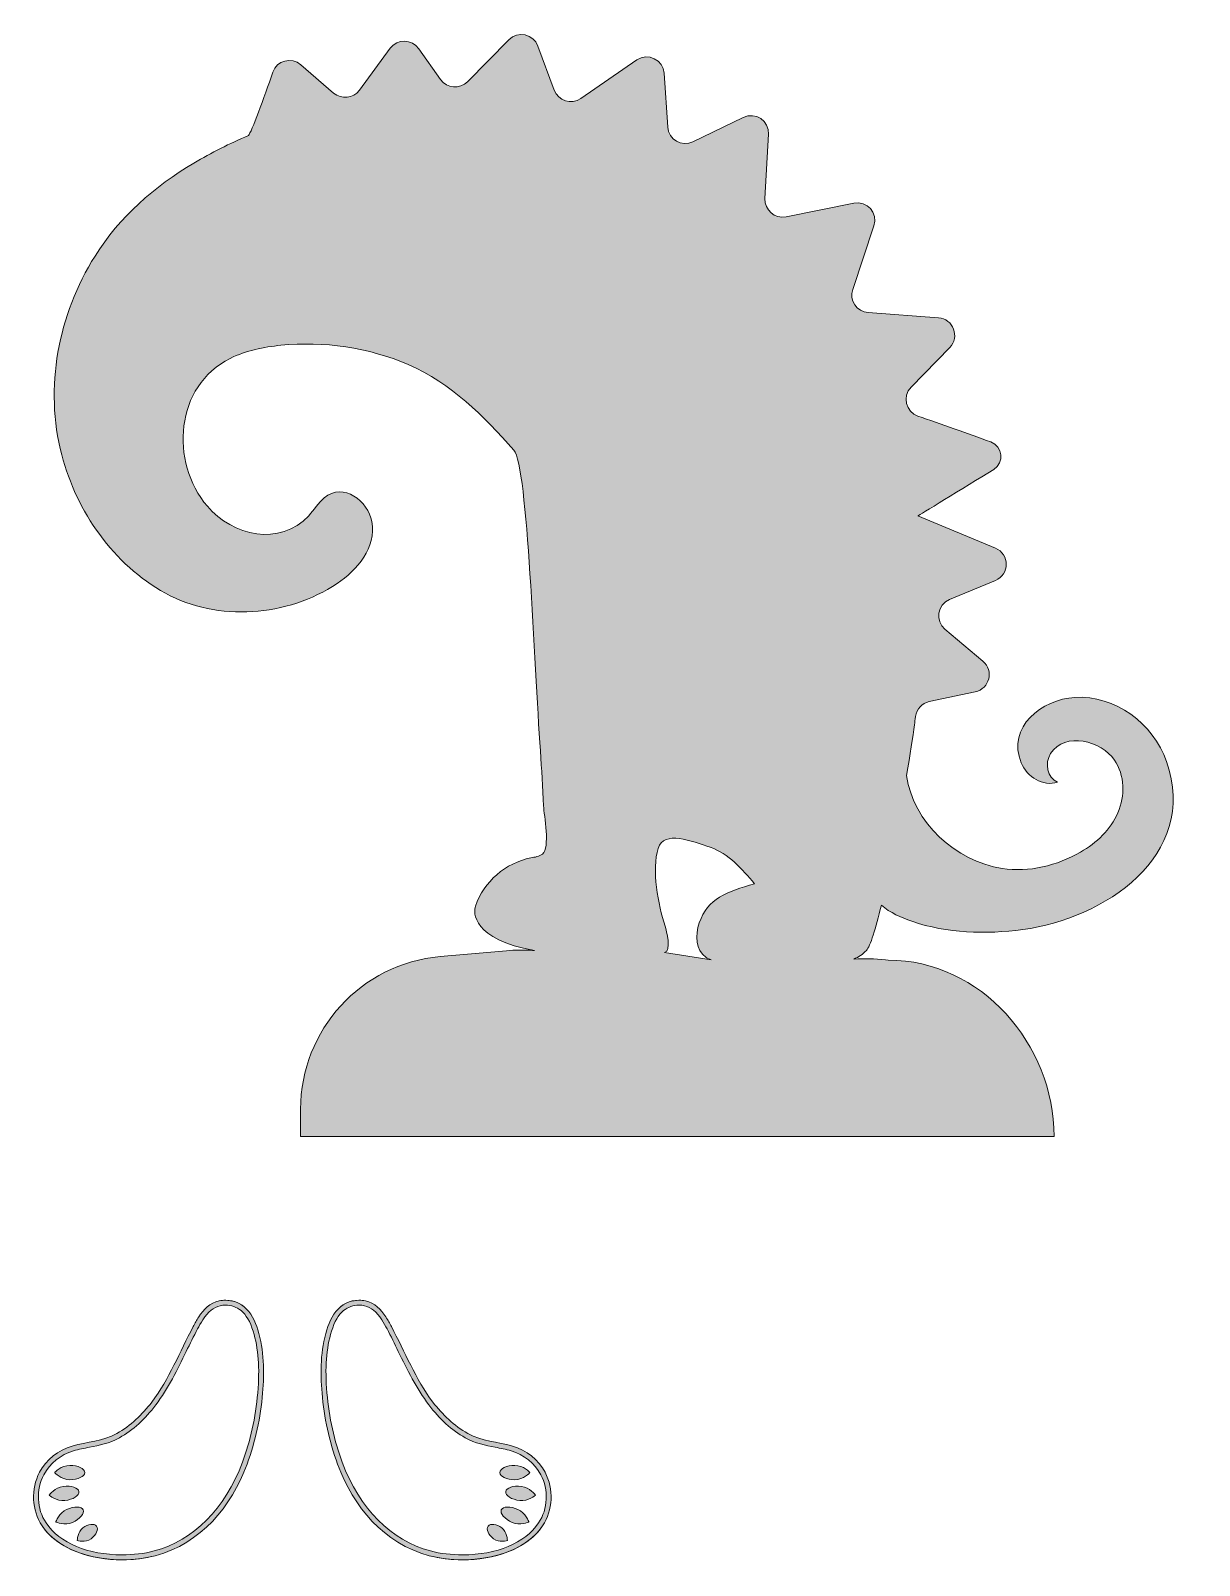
# Model space of a CAD drawing. Header units: millimetres. Extents: x 2 to 255, y -136 to -26.
# Drawn here: x 171.2 to 255.1, y -136.1 to -25.9 of the extents above; entities that cross this region are included whole.
import ezdxf

# ---------------------------------------------------------------- set-up
doc = ezdxf.new("R2010")
doc.units = ezdxf.units.MM
doc.header["$MEASUREMENT"] = 0
for name, color, linetype in [('e_0', 7, 'Continuous'), ('Layer 3', 7, 'Continuous'), ('Layer 4', 7, 'Continuous')]:
    doc.layers.add(name, color=color, linetype=linetype)

# ---------------------------------------------------------------- blocks, each defined once
blk = doc.blocks.new('block 4')
at = {"layer": 'e_0'}
h = blk.add_hatch(color=1, dxfattribs=at)
h.dxf.hatch_style = 2
edge = h.paths.add_edge_path()
edge.add_spline(control_points=[(185.17, -117.1), (185.02, -117.1), (184.87, -117.11), (184.72, -117.15), (184.05, -117.3), (183.6, -117.76), (183.25, -118.3), (183.1, -118.52), (182.98, -118.76), (182.85, -118.99), (181.89, -120.81), (181.12, -122.76), (179.88, -124.41), (179.2, -125.31), (178.36, -126.11), (177.37, -126.67), (176.32, -127.27), (175.26, -127.24), (174.15, -127.58), (173.17, -127.87), (172.3, -128.55), (171.81, -129.46), (171.18, -130.65), (171.24, -132.18), (171.99, -133.3), (173.17, -135.04), (175.54, -135.75), (177.74, -135.75), (178.59, -135.75), (179.41, -135.64), (180.13, -135.45), (183.42, -134.57), (185.57, -131.95), (186.72, -128.87), (187.33, -127.23), (187.69, -125.51), (187.84, -123.77), (187.97, -122.25), (187.95, -120.69), (187.49, -119.22), (187.3, -118.6), (187.02, -117.98), (186.51, -117.56), (186.14, -117.26), (185.65, -117.1), (185.17, -117.1), (185.17, -117.1), (185.17, -117.1), (185.17, -117.1)], knot_values=[0, 0, 0, 0, 1, 1, 1, 2, 2, 2, 3, 3, 3, 4, 4, 4, 5, 5, 5, 6, 6, 6, 7, 7, 7, 8, 8, 8, 9, 9, 9, 10, 10, 10, 11, 11, 11, 12, 12, 12, 13, 13, 13, 14, 14, 14, 15, 15, 15, 16, 16, 16, 16], degree=3, periodic=1)
edge = h.paths.add_edge_path()
edge.add_spline(control_points=[(185.17, -117.45), (185.58, -117.45), (185.98, -117.59), (186.29, -117.84), (186.66, -118.14), (186.94, -118.62), (187.16, -119.33), (187.54, -120.55), (187.64, -121.96), (187.49, -123.74), (187.33, -125.53), (186.96, -127.21), (186.39, -128.74), (185.14, -132.09), (182.88, -134.35), (180.04, -135.11), (179.34, -135.3), (178.54, -135.39), (177.74, -135.39), (175.29, -135.39), (173.25, -134.54), (172.28, -133.1), (171.61, -132.1), (171.54, -130.71), (172.12, -129.63), (172.56, -128.82), (173.33, -128.19), (174.25, -127.91), (174.64, -127.8), (175.02, -127.73), (175.4, -127.66), (176.1, -127.53), (176.82, -127.39), (177.55, -126.98), (178.52, -126.43), (179.4, -125.64), (180.16, -124.62), (181.06, -123.43), (181.72, -122.08), (182.35, -120.77), (182.62, -120.24), (182.89, -119.68), (183.17, -119.15), (183.27, -118.95), (183.4, -118.72), (183.54, -118.5), (183.93, -117.91), (184.32, -117.6), (184.8, -117.49), (184.92, -117.46), (185.05, -117.45), (185.17, -117.45)], knot_values=[0, 0, 0, 0, 0.352778, 0.352778, 0.352778, 0.705556, 0.705556, 0.705556, 1.058333, 1.058333, 1.058333, 1.411111, 1.411111, 1.411111, 1.763889, 1.763889, 1.763889, 2.116667, 2.116667, 2.116667, 2.469444, 2.469444, 2.469444, 2.822222, 2.822222, 2.822222, 3.175, 3.175, 3.175, 3.527778, 3.527778, 3.527778, 3.880556, 3.880556, 3.880556, 4.233333, 4.233333, 4.233333, 4.586111, 4.586111, 4.586111, 4.938889, 4.938889, 4.938889, 5.291667, 5.291667, 5.291667, 5.644444, 5.644444, 5.644444, 5.997222, 5.997222, 5.997222, 5.997222], degree=3, periodic=0)
edge.add_line((185.17, -117.45), (185.17, -117.45))
h = blk.add_hatch(color=1, dxfattribs=at)
h.dxf.hatch_style = 2
edge = h.paths.add_edge_path()
edge.add_spline(control_points=[(172.9, -129.48), (172.9, -129.48), (173.38, -129.99), (173.98, -129.99), (174.57, -129.99), (175.06, -129.76), (175.06, -129.48), (175.06, -129.19), (174.57, -128.96), (173.98, -128.96), (173.38, -128.96), (172.9, -129.48), (172.9, -129.48)], knot_values=[0, 0, 0, 0, 1, 1, 1, 2, 2, 2, 3, 3, 3, 4, 4, 4, 4], degree=3, periodic=1)
h = blk.add_hatch(color=1, dxfattribs=at)
h.dxf.hatch_style = 2
edge = h.paths.add_edge_path()
edge.add_spline(control_points=[(172.5, -131.1), (172.5, -131.1), (173.04, -131.56), (173.63, -131.49), (174.22, -131.42), (174.67, -131.13), (174.64, -130.85), (174.61, -130.57), (174.1, -130.4), (173.51, -130.47), (172.92, -130.54), (172.5, -131.1), (172.5, -131.1)], knot_values=[0, 0, 0, 0, 1, 1, 1, 2, 2, 2, 3, 3, 3, 4, 4, 4, 4], degree=3, periodic=1)
h = blk.add_hatch(color=1, dxfattribs=at)
h.dxf.hatch_style = 2
edge = h.paths.add_edge_path()
edge.add_spline(control_points=[(172.98, -133.03), (172.98, -133.03), (173.63, -133.31), (174.18, -133.06), (174.72, -132.82), (175.07, -132.42), (174.95, -132.16), (174.84, -131.9), (174.31, -131.88), (173.76, -132.13), (173.22, -132.37), (172.98, -133.03), (172.98, -133.03)], knot_values=[0, 0, 0, 0, 1, 1, 1, 2, 2, 2, 3, 3, 3, 4, 4, 4, 4], degree=3, periodic=1)
h = blk.add_hatch(color=1, dxfattribs=at)
h.dxf.hatch_style = 2
edge = h.paths.add_edge_path()
edge.add_spline(control_points=[(174.52, -134.36), (174.52, -134.36), (175.12, -134.53), (175.51, -134.24), (175.89, -133.96), (176.07, -133.55), (175.91, -133.33), (175.74, -133.12), (175.3, -133.17), (174.92, -133.45), (174.54, -133.73), (174.52, -134.36), (174.52, -134.36)], knot_values=[0, 0, 0, 0, 1, 1, 1, 2, 2, 2, 3, 3, 3, 4, 4, 4, 4], degree=3, periodic=1)
at = {"layer": 'e_0', "lineweight": 0}
for points, knots in [([(185.17, -117.1), (185.02, -117.1), (184.87, -117.11), (184.72, -117.15), (184.05, -117.3), (183.6, -117.76), (183.25, -118.3), (183.1, -118.52), (182.98, -118.76), (182.85, -118.99), (181.89, -120.81), (181.12, -122.76), (179.88, -124.41), (179.2, -125.31), (178.36, -126.11), (177.37, -126.67), (176.32, -127.27), (175.26, -127.24), (174.15, -127.58), (173.17, -127.87), (172.3, -128.55), (171.81, -129.46), (171.18, -130.65), (171.24, -132.18), (171.99, -133.3), (173.17, -135.04), (175.54, -135.75), (177.74, -135.75), (178.59, -135.75), (179.41, -135.64), (180.13, -135.45), (183.42, -134.57), (185.57, -131.95), (186.72, -128.87), (187.33, -127.23), (187.69, -125.51), (187.84, -123.77), (187.97, -122.25), (187.95, -120.69), (187.49, -119.22), (187.3, -118.6), (187.02, -117.98), (186.51, -117.56), (186.14, -117.26), (185.65, -117.1), (185.17, -117.1), (185.17, -117.1), (185.17, -117.1), (185.17, -117.1)], [0, 0, 0, 0, 1, 1, 1, 2, 2, 2, 3, 3, 3, 4, 4, 4, 5, 5, 5, 6, 6, 6, 7, 7, 7, 8, 8, 8, 9, 9, 9, 10, 10, 10, 11, 11, 11, 12, 12, 12, 13, 13, 13, 14, 14, 14, 15, 15, 15, 16, 16, 16, 16]), ([(185.17, -117.45), (185.58, -117.45), (185.98, -117.59), (186.29, -117.84), (186.66, -118.14), (186.94, -118.62), (187.16, -119.33), (187.54, -120.55), (187.64, -121.96), (187.49, -123.74), (187.33, -125.53), (186.96, -127.21), (186.39, -128.74), (185.14, -132.09), (182.88, -134.35), (180.04, -135.11), (179.34, -135.3), (178.54, -135.39), (177.74, -135.39), (175.29, -135.39), (173.25, -134.54), (172.28, -133.1), (171.61, -132.1), (171.54, -130.71), (172.12, -129.63), (172.56, -128.82), (173.33, -128.19), (174.25, -127.91), (174.64, -127.8), (175.02, -127.73), (175.4, -127.66), (176.1, -127.53), (176.82, -127.39), (177.55, -126.98), (178.52, -126.43), (179.4, -125.64), (180.16, -124.62), (181.06, -123.43), (181.72, -122.08), (182.35, -120.77), (182.62, -120.24), (182.89, -119.68), (183.17, -119.15), (183.27, -118.95), (183.4, -118.72), (183.54, -118.5), (183.93, -117.91), (184.32, -117.6), (184.8, -117.49), (184.92, -117.46), (185.05, -117.45), (185.17, -117.45)], [0, 0, 0, 0, 1, 1, 1, 2, 2, 2, 3, 3, 3, 4, 4, 4, 5, 5, 5, 6, 6, 6, 7, 7, 7, 8, 8, 8, 9, 9, 9, 10, 10, 10, 11, 11, 11, 12, 12, 12, 13, 13, 13, 14, 14, 14, 15, 15, 15, 16, 16, 16, 17, 17, 17, 17]), ([(172.9, -129.48), (172.9, -129.48), (173.38, -129.99), (173.98, -129.99), (174.57, -129.99), (175.06, -129.76), (175.06, -129.48), (175.06, -129.19), (174.57, -128.96), (173.98, -128.96), (173.38, -128.96), (172.9, -129.48), (172.9, -129.48)], [0, 0, 0, 0, 1, 1, 1, 2, 2, 2, 3, 3, 3, 4, 4, 4, 4]), ([(172.5, -131.1), (172.5, -131.1), (173.04, -131.56), (173.63, -131.49), (174.22, -131.42), (174.67, -131.13), (174.64, -130.85), (174.61, -130.57), (174.1, -130.4), (173.51, -130.47), (172.92, -130.54), (172.5, -131.1), (172.5, -131.1)], [0, 0, 0, 0, 1, 1, 1, 2, 2, 2, 3, 3, 3, 4, 4, 4, 4]), ([(172.98, -133.03), (172.98, -133.03), (173.63, -133.31), (174.18, -133.06), (174.72, -132.82), (175.07, -132.42), (174.95, -132.16), (174.84, -131.9), (174.31, -131.88), (173.76, -132.13), (173.22, -132.37), (172.98, -133.03), (172.98, -133.03)], [0, 0, 0, 0, 1, 1, 1, 2, 2, 2, 3, 3, 3, 4, 4, 4, 4]), ([(174.52, -134.36), (174.52, -134.36), (175.12, -134.53), (175.51, -134.24), (175.89, -133.96), (176.07, -133.55), (175.91, -133.33), (175.74, -133.12), (175.3, -133.17), (174.92, -133.45), (174.54, -133.73), (174.52, -134.36), (174.52, -134.36)], [0, 0, 0, 0, 1, 1, 1, 2, 2, 2, 3, 3, 3, 4, 4, 4, 4])]:
    blk.add_open_spline(points, degree=3, knots=knots, dxfattribs=at)
blk = doc.blocks.new('block 5')
at = {"layer": 'e_0'}
h = blk.add_hatch(color=1, dxfattribs=at)
h.dxf.hatch_style = 2
edge = h.paths.add_edge_path()
edge.add_spline(control_points=[(194.77, -117.1), (194.29, -117.1), (193.81, -117.26), (193.44, -117.56), (192.93, -117.98), (192.65, -118.6), (192.45, -119.22), (192, -120.69), (191.98, -122.25), (192.11, -123.77), (192.26, -125.51), (192.62, -127.23), (193.23, -128.87), (194.38, -131.95), (196.53, -134.57), (199.81, -135.45), (200.54, -135.64), (201.36, -135.75), (202.21, -135.75), (204.41, -135.75), (206.78, -135.04), (207.96, -133.3), (208.71, -132.18), (208.77, -130.65), (208.14, -129.46), (207.65, -128.55), (206.78, -127.87), (205.8, -127.58), (204.68, -127.24), (203.63, -127.27), (202.58, -126.67), (201.59, -126.11), (200.75, -125.31), (200.07, -124.41), (198.83, -122.76), (198.06, -120.81), (197.09, -118.99), (196.97, -118.76), (196.84, -118.52), (196.7, -118.3), (196.34, -117.76), (195.9, -117.3), (195.23, -117.15), (195.08, -117.11), (194.93, -117.1), (194.77, -117.1), (194.77, -117.1), (194.77, -117.1), (194.77, -117.1)], knot_values=[0, 0, 0, 0, 1, 1, 1, 2, 2, 2, 3, 3, 3, 4, 4, 4, 5, 5, 5, 6, 6, 6, 7, 7, 7, 8, 8, 8, 9, 9, 9, 10, 10, 10, 11, 11, 11, 12, 12, 12, 13, 13, 13, 14, 14, 14, 15, 15, 15, 16, 16, 16, 16], degree=3, periodic=1)
edge = h.paths.add_edge_path()
edge.add_spline(control_points=[(194.77, -117.45), (194.9, -117.45), (195.03, -117.46), (195.15, -117.49), (195.63, -117.6), (196.02, -117.91), (196.4, -118.5), (196.55, -118.72), (196.68, -118.95), (196.78, -119.15), (197.06, -119.68), (197.33, -120.24), (197.59, -120.77), (198.23, -122.08), (198.89, -123.43), (199.79, -124.62), (200.55, -125.64), (201.43, -126.43), (202.4, -126.98), (203.13, -127.39), (203.85, -127.53), (204.55, -127.66), (204.93, -127.73), (205.31, -127.8), (205.69, -127.91), (206.61, -128.19), (207.39, -128.82), (207.83, -129.63), (208.41, -130.71), (208.34, -132.1), (207.67, -133.1), (206.69, -134.54), (204.66, -135.39), (202.21, -135.39), (201.4, -135.39), (200.61, -135.3), (199.91, -135.11), (197.07, -134.35), (194.81, -132.09), (193.56, -128.74), (192.99, -127.21), (192.62, -125.53), (192.46, -123.74), (192.31, -121.96), (192.41, -120.55), (192.79, -119.33), (193.01, -118.62), (193.29, -118.14), (193.66, -117.84), (193.97, -117.59), (194.37, -117.45), (194.77, -117.45)], knot_values=[0, 0, 0, 0, 0.352778, 0.352778, 0.352778, 0.705556, 0.705556, 0.705556, 1.058333, 1.058333, 1.058333, 1.411111, 1.411111, 1.411111, 1.763889, 1.763889, 1.763889, 2.116667, 2.116667, 2.116667, 2.469444, 2.469444, 2.469444, 2.822222, 2.822222, 2.822222, 3.175, 3.175, 3.175, 3.527778, 3.527778, 3.527778, 3.880556, 3.880556, 3.880556, 4.233333, 4.233333, 4.233333, 4.586111, 4.586111, 4.586111, 4.938889, 4.938889, 4.938889, 5.291667, 5.291667, 5.291667, 5.644444, 5.644444, 5.644444, 5.997222, 5.997222, 5.997222, 5.997222], degree=3, periodic=0)
edge.add_line((194.77, -117.45), (194.77, -117.45))
h = blk.add_hatch(color=1, dxfattribs=at)
h.dxf.hatch_style = 2
edge = h.paths.add_edge_path()
edge.add_spline(control_points=[(207.05, -129.48), (207.05, -129.48), (206.57, -129.99), (205.97, -129.99), (205.37, -129.99), (204.89, -129.76), (204.89, -129.48), (204.89, -129.19), (205.37, -128.96), (205.97, -128.96), (206.57, -128.96), (207.05, -129.48), (207.05, -129.48)], knot_values=[0, 0, 0, 0, 1, 1, 1, 2, 2, 2, 3, 3, 3, 4, 4, 4, 4], degree=3, periodic=1)
h = blk.add_hatch(color=1, dxfattribs=at)
h.dxf.hatch_style = 2
edge = h.paths.add_edge_path()
edge.add_spline(control_points=[(207.45, -131.1), (207.45, -131.1), (206.91, -131.56), (206.32, -131.49), (205.73, -131.42), (205.28, -131.13), (205.31, -130.85), (205.34, -130.57), (205.85, -130.4), (206.44, -130.47), (207.03, -130.54), (207.45, -131.1), (207.45, -131.1)], knot_values=[0, 0, 0, 0, 1, 1, 1, 2, 2, 2, 3, 3, 3, 4, 4, 4, 4], degree=3, periodic=1)
h = blk.add_hatch(color=1, dxfattribs=at)
h.dxf.hatch_style = 2
edge = h.paths.add_edge_path()
edge.add_spline(control_points=[(206.97, -133.03), (206.97, -133.03), (206.32, -133.31), (205.77, -133.06), (205.23, -132.82), (204.88, -132.42), (204.99, -132.16), (205.11, -131.9), (205.64, -131.88), (206.19, -132.13), (206.73, -132.37), (206.97, -133.03), (206.97, -133.03)], knot_values=[0, 0, 0, 0, 1, 1, 1, 2, 2, 2, 3, 3, 3, 4, 4, 4, 4], degree=3, periodic=1)
h = blk.add_hatch(color=1, dxfattribs=at)
h.dxf.hatch_style = 2
edge = h.paths.add_edge_path()
edge.add_spline(control_points=[(205.43, -134.36), (205.43, -134.36), (204.82, -134.53), (204.44, -134.24), (204.06, -133.96), (203.88, -133.55), (204.04, -133.33), (204.2, -133.12), (204.65, -133.17), (205.03, -133.45), (205.41, -133.73), (205.43, -134.36), (205.43, -134.36)], knot_values=[0, 0, 0, 0, 1, 1, 1, 2, 2, 2, 3, 3, 3, 4, 4, 4, 4], degree=3, periodic=1)
at = {"layer": 'e_0', "lineweight": 0}
for points, knots in [([(194.77, -117.1), (194.29, -117.1), (193.81, -117.26), (193.44, -117.56), (192.93, -117.98), (192.65, -118.6), (192.45, -119.22), (192, -120.69), (191.98, -122.25), (192.11, -123.77), (192.26, -125.51), (192.62, -127.23), (193.23, -128.87), (194.38, -131.95), (196.53, -134.57), (199.81, -135.45), (200.54, -135.64), (201.36, -135.75), (202.21, -135.75), (204.41, -135.75), (206.78, -135.04), (207.96, -133.3), (208.71, -132.18), (208.77, -130.65), (208.14, -129.46), (207.65, -128.55), (206.78, -127.87), (205.8, -127.58), (204.68, -127.24), (203.63, -127.27), (202.58, -126.67), (201.59, -126.11), (200.75, -125.31), (200.07, -124.41), (198.83, -122.76), (198.06, -120.81), (197.09, -118.99), (196.97, -118.76), (196.84, -118.52), (196.7, -118.3), (196.34, -117.76), (195.9, -117.3), (195.23, -117.15), (195.08, -117.11), (194.93, -117.1), (194.77, -117.1), (194.77, -117.1), (194.77, -117.1), (194.77, -117.1)], [0, 0, 0, 0, 1, 1, 1, 2, 2, 2, 3, 3, 3, 4, 4, 4, 5, 5, 5, 6, 6, 6, 7, 7, 7, 8, 8, 8, 9, 9, 9, 10, 10, 10, 11, 11, 11, 12, 12, 12, 13, 13, 13, 14, 14, 14, 15, 15, 15, 16, 16, 16, 16]), ([(194.77, -117.45), (194.9, -117.45), (195.03, -117.46), (195.15, -117.49), (195.63, -117.6), (196.02, -117.91), (196.4, -118.5), (196.55, -118.72), (196.68, -118.95), (196.78, -119.15), (197.06, -119.68), (197.33, -120.24), (197.59, -120.77), (198.23, -122.08), (198.89, -123.43), (199.79, -124.62), (200.55, -125.64), (201.43, -126.43), (202.4, -126.98), (203.13, -127.39), (203.85, -127.53), (204.55, -127.66), (204.93, -127.73), (205.31, -127.8), (205.69, -127.91), (206.61, -128.19), (207.39, -128.82), (207.83, -129.63), (208.41, -130.71), (208.34, -132.1), (207.67, -133.1), (206.69, -134.54), (204.66, -135.39), (202.21, -135.39), (201.4, -135.39), (200.61, -135.3), (199.91, -135.11), (197.07, -134.35), (194.81, -132.09), (193.56, -128.74), (192.99, -127.21), (192.62, -125.53), (192.46, -123.74), (192.31, -121.96), (192.41, -120.55), (192.79, -119.33), (193.01, -118.62), (193.29, -118.14), (193.66, -117.84), (193.97, -117.59), (194.37, -117.45), (194.77, -117.45)], [0, 0, 0, 0, 1, 1, 1, 2, 2, 2, 3, 3, 3, 4, 4, 4, 5, 5, 5, 6, 6, 6, 7, 7, 7, 8, 8, 8, 9, 9, 9, 10, 10, 10, 11, 11, 11, 12, 12, 12, 13, 13, 13, 14, 14, 14, 15, 15, 15, 16, 16, 16, 17, 17, 17, 17]), ([(207.05, -129.48), (207.05, -129.48), (206.57, -129.99), (205.97, -129.99), (205.37, -129.99), (204.89, -129.76), (204.89, -129.48), (204.89, -129.19), (205.37, -128.96), (205.97, -128.96), (206.57, -128.96), (207.05, -129.48), (207.05, -129.48)], [0, 0, 0, 0, 1, 1, 1, 2, 2, 2, 3, 3, 3, 4, 4, 4, 4]), ([(207.45, -131.1), (207.45, -131.1), (206.91, -131.56), (206.32, -131.49), (205.73, -131.42), (205.28, -131.13), (205.31, -130.85), (205.34, -130.57), (205.85, -130.4), (206.44, -130.47), (207.03, -130.54), (207.45, -131.1), (207.45, -131.1)], [0, 0, 0, 0, 1, 1, 1, 2, 2, 2, 3, 3, 3, 4, 4, 4, 4]), ([(206.97, -133.03), (206.97, -133.03), (206.32, -133.31), (205.77, -133.06), (205.23, -132.82), (204.88, -132.42), (204.99, -132.16), (205.11, -131.9), (205.64, -131.88), (206.19, -132.13), (206.73, -132.37), (206.97, -133.03), (206.97, -133.03)], [0, 0, 0, 0, 1, 1, 1, 2, 2, 2, 3, 3, 3, 4, 4, 4, 4]), ([(205.43, -134.36), (205.43, -134.36), (204.82, -134.53), (204.44, -134.24), (204.06, -133.96), (203.88, -133.55), (204.04, -133.33), (204.2, -133.12), (204.65, -133.17), (205.03, -133.45), (205.41, -133.73), (205.43, -134.36), (205.43, -134.36)], [0, 0, 0, 0, 1, 1, 1, 2, 2, 2, 3, 3, 3, 4, 4, 4, 4])]:
    blk.add_open_spline(points, degree=3, knots=knots, dxfattribs=at)

msp = doc.modelspace()

# ---------------------------------------------------------------- hatches: boundary and pattern name
at = {"layer": 'Layer 3'}
h = msp.add_hatch(color=1, dxfattribs=at)
h.dxf.hatch_style = 2
edge = h.paths.add_edge_path()
edge.add_spline(control_points=[(232.3, -88.72), (232.93, -89.24), (233.71, -89.61), (234.49, -89.87), (237.03, -90.74), (239.79, -90.81), (242.46, -90.46), (248.26, -89.69), (255.15, -85.22), (252.79, -78.38), (251.85, -75.66), (249.07, -73.6), (246.2, -73.78), (243.86, -73.93), (241.28, -75.89), (242.35, -78.49), (242.76, -79.49), (243.92, -80.2), (244.96, -79.88), (244.22, -79.56), (244.02, -78.49), (244.46, -77.82), (245.51, -76.2), (248.13, -76.92), (249.05, -78.28), (249.79, -79.37), (249.82, -80.86), (249.3, -82.07), (248.78, -83.28), (247.77, -84.24), (246.62, -84.89), (244.9, -85.87), (242.94, -86.37), (240.97, -86.07), (237.64, -85.55), (234.59, -82.79), (234.11, -79.4), (234.37, -77.89), (234.57, -76.59), (234.68, -75.76), (234.7, -75.56), (234.73, -75.36), (234.75, -75.16), (234.82, -74.62), (235.22, -74.19), (235.74, -74.08), (235.74, -74.08), (239.05, -73.38), (239.05, -73.38), (240.08, -73.16), (240.4, -71.85), (239.6, -71.18), (239.6, -71.18), (236.87, -68.88), (236.87, -68.88), (236.15, -68.27), (236.33, -67.11), (237.2, -66.75), (237.2, -66.75), (240.49, -65.38), (240.49, -65.38), (241.53, -64.95), (241.53, -63.48), (240.49, -63.05), (240.49, -63.05), (234.93, -60.74), (234.93, -60.74), (234.93, -60.74), (234.93, -60.74), (234.93, -60.74), (234.95, -60.73), (238.18, -58.74), (240.37, -57.4), (241.16, -56.91), (241.03, -55.73), (240.16, -55.42), (238.59, -54.85), (236.48, -54.1), (234.93, -53.57), (234.05, -53.27), (233.78, -52.16), (234.43, -51.49), (234.43, -51.49), (237.21, -48.65), (237.21, -48.65), (237.96, -47.88), (237.47, -46.58), (236.4, -46.5), (236.4, -46.5), (231.35, -46.13), (231.35, -46.13), (230.53, -46.07), (229.98, -45.25), (230.24, -44.47), (230.24, -44.47), (231.76, -39.9), (231.76, -39.9), (232.07, -38.97), (231.27, -38.07), (230.31, -38.26), (230.31, -38.26), (225.45, -39.25), (225.45, -39.25), (224.64, -39.41), (223.89, -38.76), (223.93, -37.94), (223.93, -37.94), (224.19, -33.31), (224.19, -33.31), (224.25, -32.35), (223.25, -31.69), (222.38, -32.11), (222.38, -32.11), (218.76, -33.86), (218.76, -33.86), (217.96, -34.26), (217.01, -33.71), (216.95, -32.81), (216.95, -32.81), (216.69, -28.94), (216.69, -28.94), (216.63, -27.96), (215.53, -27.43), (214.72, -27.98), (214.72, -27.98), (210.7, -30.74), (210.7, -30.74), (210.02, -31.21), (209.09, -30.91), (208.8, -30.14), (208.8, -30.14), (207.62, -26.98), (207.62, -26.98), (207.3, -26.11), (206.19, -25.88), (205.54, -26.53), (205.54, -26.53), (202.56, -29.54), (202.56, -29.54), (202.01, -30.1), (201.09, -30.03), (200.63, -29.39), (200.63, -29.39), (199.06, -27.17), (199.06, -27.17), (198.56, -26.46), (197.53, -26.45), (197.01, -27.14), (197.01, -27.14), (194.79, -30.16), (194.79, -30.16), (194.35, -30.75), (193.5, -30.84), (192.94, -30.36), (192.94, -30.36), (190.59, -28.32), (190.59, -28.32), (189.91, -27.74), (188.86, -28.02), (188.57, -28.86), (187.95, -30.66), (187.04, -33.19), (186.82, -33.41), (185.47, -33.98), (184.16, -34.64), (182.89, -35.39), (180.06, -37.07), (177.57, -39.26), (175.8, -42.07), (173.15, -46.29), (172.14, -51.51), (173.41, -56.36), (174.48, -60.45), (177.12, -64.23), (180.85, -66.29), (184.63, -68.36), (189.64, -67.98), (193.19, -65.6), (194.63, -64.63), (196.02, -63.02), (195.69, -61.15), (195.43, -59.69), (193.64, -58.28), (192.27, -59.44), (191.84, -59.81), (191.54, -60.31), (191.15, -60.73), (189.1, -62.96), (185.66, -62.17), (183.87, -60.05), (181.16, -56.86), (181.53, -51.39), (185.52, -49.42), (186.65, -48.86), (187.91, -48.61), (189.16, -48.48), (192.22, -48.18), (195.45, -48.62), (198.31, -49.87), (201.4, -51.22), (203.71, -53.53), (205.9, -56.02), (206.89, -57.14), (207.35, -71.39), (207.8, -77.63), (207.89, -78.94), (207.97, -80.26), (208.03, -81.58), (208.06, -82.25), (208.52, -84.59), (207.94, -85.04), (207.71, -85.22), (207.41, -85.26), (207.12, -85.31), (205.31, -85.66), (203.73, -87.03), (203.13, -88.77), (202.97, -89.22), (202.91, -91.17), (207.38, -91.97), (207.38, -91.97), (207.24, -91.97), (207.24, -91.97), (206.61, -91.92), (205.98, -91.92), (205.36, -91.98), (205.36, -91.98), (200.59, -92.4), (200.59, -92.4), (194.92, -92.91), (190.57, -97.67), (190.57, -103.36), (190.57, -103.36), (190.57, -105.33), (190.57, -105.33), (190.57, -105.33), (244.71, -105.33), (244.71, -105.33), (244.71, -105.33), (244.71, -105.33), (244.71, -105.33), (244.71, -98.69), (239.44, -92.66), (232.8, -92.66), (232.8, -92.66), (232.59, -92.64), (232.59, -92.64), (231.84, -92.56), (231.08, -92.54), (230.33, -92.58), (230.66, -92.44), (230.97, -92.25), (231.22, -91.97), (231.51, -91.65), (231.89, -90.4), (232.3, -88.72)], knot_values=[0, 0, 0, 0, 1, 1, 1, 2, 2, 2, 3, 3, 3, 4, 4, 4, 5, 5, 5, 6, 6, 6, 7, 7, 7, 8, 8, 8, 9, 9, 9, 10, 10, 10, 11, 11, 11, 12, 12, 12, 13, 13, 13, 14, 14, 14, 15, 15, 15, 16, 16, 16, 17, 17, 17, 18, 18, 18, 19, 19, 19, 20, 20, 20, 21, 21, 21, 22, 22, 22, 23, 23, 23, 24, 24, 24, 25, 25, 25, 26, 26, 26, 27, 27, 27, 28, 28, 28, 29, 29, 29, 30, 30, 30, 31, 31, 31, 32, 32, 32, 33, 33, 33, 34, 34, 34, 35, 35, 35, 36, 36, 36, 37, 37, 37, 38, 38, 38, 39, 39, 39, 40, 40, 40, 41, 41, 41, 42, 42, 42, 43, 43, 43, 44, 44, 44, 45, 45, 45, 46, 46, 46, 47, 47, 47, 48, 48, 48, 49, 49, 49, 50, 50, 50, 51, 51, 51, 52, 52, 52, 53, 53, 53, 54, 54, 54, 55, 55, 55, 56, 56, 56, 57, 57, 57, 58, 58, 58, 59, 59, 59, 60, 60, 60, 61, 61, 61, 62, 62, 62, 63, 63, 63, 64, 64, 64, 65, 65, 65, 66, 66, 66, 67, 67, 67, 68, 68, 68, 69, 69, 69, 70, 70, 70, 71, 71, 71, 72, 72, 72, 73, 73, 73, 74, 74, 74, 75, 75, 75, 76, 76, 76, 77, 77, 77, 78, 78, 78, 79, 79, 79, 80, 80, 80, 81, 81, 81, 82, 82, 82, 83, 83, 83, 84, 84, 84, 85, 85, 85, 85], degree=3, periodic=1)
edge = h.paths.add_edge_path()
edge.add_spline(control_points=[(216.76, -90.21), (216.25, -88.7), (215.79, -86.15), (216.26, -84.63), (216.67, -83.3), (218.69, -84.1), (220.01, -84.55), (221.32, -85), (222.29, -86.11), (223.19, -87.17), (221.19, -87.75), (219.81, -88.23), (219.22, -89.97), (218.92, -90.87), (218.91, -91.94), (219.71, -92.46), (219.81, -92.53), (219.93, -92.58), (220.06, -92.64), (220.06, -92.64), (216.71, -92.1), (216.71, -92.1), (217.26, -92.05), (216.85, -90.51), (216.76, -90.21)], knot_values=[0, 0, 0, 0, 1, 1, 1, 2, 2, 2, 3, 3, 3, 4, 4, 4, 5, 5, 5, 6, 6, 6, 7, 7, 7, 8, 8, 8, 8], degree=3, periodic=1)

# ---------------------------------------------------------------- linework, layer by layer
at = {"layer": 'Layer 3', "lineweight": 0}
for points, knots in [([(232.3, -88.72), (232.93, -89.24), (233.71, -89.61), (234.49, -89.87), (237.03, -90.74), (239.79, -90.81), (242.46, -90.46), (248.26, -89.69), (255.15, -85.22), (252.79, -78.38), (251.85, -75.66), (249.07, -73.6), (246.2, -73.78), (243.86, -73.93), (241.28, -75.89), (242.35, -78.49), (242.76, -79.49), (243.92, -80.2), (244.96, -79.88), (244.22, -79.56), (244.02, -78.49), (244.46, -77.82), (245.51, -76.2), (248.13, -76.92), (249.05, -78.28), (249.79, -79.37), (249.82, -80.86), (249.3, -82.07), (248.78, -83.28), (247.77, -84.24), (246.62, -84.89), (244.9, -85.87), (242.94, -86.37), (240.97, -86.07), (237.64, -85.55), (234.59, -82.79), (234.11, -79.4), (234.37, -77.89), (234.57, -76.59), (234.68, -75.76), (234.7, -75.56), (234.73, -75.36), (234.75, -75.16), (234.82, -74.62), (235.22, -74.19), (235.74, -74.08), (235.74, -74.08), (239.05, -73.38), (239.05, -73.38), (240.08, -73.16), (240.4, -71.85), (239.6, -71.18), (239.6, -71.18), (236.87, -68.88), (236.87, -68.88), (236.15, -68.27), (236.33, -67.11), (237.2, -66.75), (237.2, -66.75), (240.49, -65.38), (240.49, -65.38), (241.53, -64.95), (241.53, -63.48), (240.49, -63.05), (240.49, -63.05), (234.93, -60.74), (234.93, -60.74), (234.93, -60.74), (234.93, -60.74), (234.93, -60.74), (234.95, -60.73), (238.18, -58.74), (240.37, -57.4), (241.16, -56.91), (241.03, -55.73), (240.16, -55.42), (238.59, -54.85), (236.48, -54.1), (234.93, -53.57), (234.05, -53.27), (233.78, -52.16), (234.43, -51.49), (234.43, -51.49), (237.21, -48.65), (237.21, -48.65), (237.96, -47.88), (237.47, -46.58), (236.4, -46.5), (236.4, -46.5), (231.35, -46.13), (231.35, -46.13), (230.53, -46.07), (229.98, -45.25), (230.24, -44.47), (230.24, -44.47), (231.76, -39.9), (231.76, -39.9), (232.07, -38.97), (231.27, -38.07), (230.31, -38.26), (230.31, -38.26), (225.45, -39.25), (225.45, -39.25), (224.64, -39.41), (223.89, -38.76), (223.93, -37.94), (223.93, -37.94), (224.19, -33.31), (224.19, -33.31), (224.25, -32.35), (223.25, -31.69), (222.38, -32.11), (222.38, -32.11), (218.76, -33.86), (218.76, -33.86), (217.96, -34.26), (217.01, -33.71), (216.95, -32.81), (216.95, -32.81), (216.69, -28.94), (216.69, -28.94), (216.63, -27.96), (215.53, -27.43), (214.72, -27.98), (214.72, -27.98), (210.7, -30.74), (210.7, -30.74), (210.02, -31.21), (209.09, -30.91), (208.8, -30.14), (208.8, -30.14), (207.62, -26.98), (207.62, -26.98), (207.3, -26.11), (206.19, -25.88), (205.54, -26.53), (205.54, -26.53), (202.56, -29.54), (202.56, -29.54), (202.01, -30.1), (201.09, -30.03), (200.63, -29.39), (200.63, -29.39), (199.06, -27.17), (199.06, -27.17), (198.56, -26.46), (197.53, -26.45), (197.01, -27.14), (197.01, -27.14), (194.79, -30.16), (194.79, -30.16), (194.35, -30.75), (193.5, -30.84), (192.94, -30.36), (192.94, -30.36), (190.59, -28.32), (190.59, -28.32), (189.91, -27.74), (188.86, -28.02), (188.57, -28.86), (187.95, -30.66), (187.04, -33.19), (186.82, -33.41), (185.47, -33.98), (184.16, -34.64), (182.89, -35.39), (180.06, -37.07), (177.57, -39.26), (175.8, -42.07), (173.15, -46.29), (172.14, -51.51), (173.41, -56.36), (174.48, -60.45), (177.12, -64.23), (180.85, -66.29), (184.63, -68.36), (189.64, -67.98), (193.19, -65.6), (194.63, -64.63), (196.02, -63.02), (195.69, -61.15), (195.43, -59.69), (193.64, -58.28), (192.27, -59.44), (191.84, -59.81), (191.54, -60.31), (191.15, -60.73), (189.1, -62.96), (185.66, -62.17), (183.87, -60.05), (181.16, -56.86), (181.53, -51.39), (185.52, -49.42), (186.65, -48.86), (187.91, -48.61), (189.16, -48.48), (192.22, -48.18), (195.45, -48.62), (198.31, -49.87), (201.4, -51.22), (203.71, -53.53), (205.9, -56.02), (206.89, -57.14), (207.35, -71.39), (207.8, -77.63), (207.89, -78.94), (207.97, -80.26), (208.03, -81.58), (208.06, -82.25), (208.52, -84.59), (207.94, -85.04), (207.71, -85.22), (207.41, -85.26), (207.12, -85.31), (205.31, -85.66), (203.73, -87.03), (203.13, -88.77), (202.97, -89.22), (202.91, -91.17), (207.38, -91.97), (207.38, -91.97), (207.24, -91.97), (207.24, -91.97), (206.61, -91.92), (205.98, -91.92), (205.36, -91.98), (205.36, -91.98), (200.59, -92.4), (200.59, -92.4), (194.92, -92.91), (190.57, -97.67), (190.57, -103.36), (190.57, -103.36), (190.57, -105.33), (190.57, -105.33), (190.57, -105.33), (244.71, -105.33), (244.71, -105.33), (244.71, -105.33), (244.71, -105.33), (244.71, -105.33), (244.71, -98.69), (239.44, -92.66), (232.8, -92.66), (232.8, -92.66), (232.59, -92.64), (232.59, -92.64), (231.84, -92.56), (231.08, -92.54), (230.33, -92.58), (230.66, -92.44), (230.97, -92.25), (231.22, -91.97), (231.51, -91.65), (231.89, -90.4), (232.3, -88.72)], [0, 0, 0, 0, 1, 1, 1, 2, 2, 2, 3, 3, 3, 4, 4, 4, 5, 5, 5, 6, 6, 6, 7, 7, 7, 8, 8, 8, 9, 9, 9, 10, 10, 10, 11, 11, 11, 12, 12, 12, 13, 13, 13, 14, 14, 14, 15, 15, 15, 16, 16, 16, 17, 17, 17, 18, 18, 18, 19, 19, 19, 20, 20, 20, 21, 21, 21, 22, 22, 22, 23, 23, 23, 24, 24, 24, 25, 25, 25, 26, 26, 26, 27, 27, 27, 28, 28, 28, 29, 29, 29, 30, 30, 30, 31, 31, 31, 32, 32, 32, 33, 33, 33, 34, 34, 34, 35, 35, 35, 36, 36, 36, 37, 37, 37, 38, 38, 38, 39, 39, 39, 40, 40, 40, 41, 41, 41, 42, 42, 42, 43, 43, 43, 44, 44, 44, 45, 45, 45, 46, 46, 46, 47, 47, 47, 48, 48, 48, 49, 49, 49, 50, 50, 50, 51, 51, 51, 52, 52, 52, 53, 53, 53, 54, 54, 54, 55, 55, 55, 56, 56, 56, 57, 57, 57, 58, 58, 58, 59, 59, 59, 60, 60, 60, 61, 61, 61, 62, 62, 62, 63, 63, 63, 64, 64, 64, 65, 65, 65, 66, 66, 66, 67, 67, 67, 68, 68, 68, 69, 69, 69, 70, 70, 70, 71, 71, 71, 72, 72, 72, 73, 73, 73, 74, 74, 74, 75, 75, 75, 76, 76, 76, 77, 77, 77, 78, 78, 78, 79, 79, 79, 80, 80, 80, 81, 81, 81, 82, 82, 82, 83, 83, 83, 84, 84, 84, 85, 85, 85, 85]), ([(216.76, -90.21), (216.25, -88.7), (215.79, -86.15), (216.26, -84.63), (216.67, -83.3), (218.69, -84.1), (220.01, -84.55), (221.32, -85), (222.29, -86.11), (223.19, -87.17), (221.19, -87.75), (219.81, -88.23), (219.22, -89.97), (218.92, -90.87), (218.91, -91.94), (219.71, -92.46), (219.81, -92.53), (219.93, -92.58), (220.06, -92.64), (220.06, -92.64), (216.71, -92.1), (216.71, -92.1), (217.26, -92.05), (216.85, -90.51), (216.76, -90.21)], [0, 0, 0, 0, 1, 1, 1, 2, 2, 2, 3, 3, 3, 4, 4, 4, 5, 5, 5, 6, 6, 6, 7, 7, 7, 8, 8, 8, 8])]:
    msp.add_open_spline(points, degree=3, knots=knots, dxfattribs=at)
at = {"layer": 'Layer 4', "lineweight": 0}
for points in [[(183.25, -118.3), (183.1, -118.52), (182.98, -118.76), (182.85, -118.99), (181.89, -120.81), (181.12, -122.76), (179.88, -124.41), (179.2, -125.31), (178.36, -126.11), (177.37, -126.67), (176.32, -127.27), (175.26, -127.24), (174.15, -127.58), (173.17, -127.87), (172.3, -128.55), (171.81, -129.46), (171.18, -130.65), (171.24, -132.18), (171.99, -133.3), (173.62, -135.71), (177.54, -136.14), (180.13, -135.45), (183.42, -134.57), (185.57, -131.95), (186.72, -128.87), (187.33, -127.23), (187.69, -125.51), (187.84, -123.77), (187.97, -122.25), (187.95, -120.69), (187.49, -119.22), (187.3, -118.6), (187.02, -117.98), (186.51, -117.56), (186.02, -117.16), (185.34, -117), (184.72, -117.15), (184.05, -117.3), (183.6, -117.76), (183.25, -118.3)], [(196.7, -118.3), (196.84, -118.52), (196.97, -118.76), (197.09, -118.99), (198.06, -120.81), (198.83, -122.76), (200.07, -124.41), (200.75, -125.31), (201.59, -126.11), (202.58, -126.67), (203.63, -127.27), (204.68, -127.24), (205.8, -127.58), (206.78, -127.87), (207.65, -128.55), (208.14, -129.46), (208.77, -130.65), (208.71, -132.18), (207.96, -133.3), (206.33, -135.71), (202.4, -136.14), (199.81, -135.45), (196.53, -134.57), (194.38, -131.95), (193.23, -128.87), (192.62, -127.23), (192.26, -125.51), (192.11, -123.77), (191.98, -122.25), (192, -120.69), (192.45, -119.22), (192.65, -118.6), (192.93, -117.98), (193.44, -117.56), (193.93, -117.16), (194.61, -117), (195.23, -117.15), (195.9, -117.3), (196.34, -117.76), (196.7, -118.3)]]:
    msp.add_open_spline(points, degree=3, knots=[0, 0, 0, 0, 1, 1, 1, 2, 2, 2, 3, 3, 3, 4, 4, 4, 5, 5, 5, 6, 6, 6, 7, 7, 7, 8, 8, 8, 9, 9, 9, 10, 10, 10, 11, 11, 11, 12, 12, 12, 13, 13, 13, 13], dxfattribs=at)

# ---------------------------------------------------------------- block references
at = {"layer": 'e_0'}
for name in ['block 4', 'block 5']:
    msp.add_blockref(name, (0, 0), dxfattribs=at)

doc.saveas('drawing.dxf')
